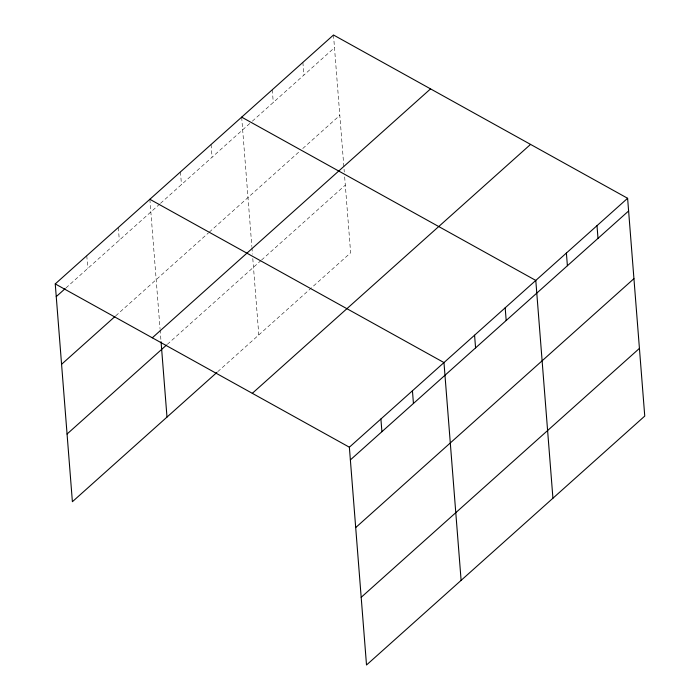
<?xml version="1.0" encoding="UTF-8"?>
<svg xmlns="http://www.w3.org/2000/svg" width="700" height="700" viewBox="0 0 700 700"><rect width="100%" height="100%" fill="white"/><g stroke="black" fill="none" stroke-linecap="round" stroke-linejoin="round"><path stroke-width="0.53" stroke-dasharray="3.5 2.62" d="M65.949 287.936L159.705 204.059M160.51 203.332L251.527 121.914M252.332 121.188L334.486 47.696M115.745 315.831L208.53 232.829M209.335 232.111L299.547 151.401M302.767 148.523L339.815 115.378M167.3 344.356L260.733 260.767M261.537 260.05L345.301 185.106M217.735 371.683L350.63 252.796L344.619 176.391M333.489 35L344.277 172.034M302.881 62.379L303.887 75.075M272.274 89.766L273.28 102.454M241.666 117.145L251.851 246.549M251.939 247.642L252.455 254.179M252.796 258.536L258.808 334.933M211.067 144.524L212.065 157.22M180.46 171.903L181.457 184.599M149.852 199.29L160.037 328.694M160.116 329.787L161.061 341.766M118.317 227.5L119.315 240.196M86.782 255.71L87.78 268.406"/><path stroke-width="1.05" d="M216.93 372.409L72.389 501.716L55.248 283.92L333.489 35L627.611 198.284L644.753 416.08L366.511 665L349.37 447.204L627.611 198.284M56.245 296.616L65.144 288.654M61.574 364.297L114.94 316.558M152.303 337.803L430.553 88.882M67.06 434.026L166.495 345.074M252.306 393.321L530.556 144.401M350.368 459.9L628.609 210.98M355.696 527.581L633.938 278.661M361.183 597.319L639.424 348.399M241.666 117.145L535.789 280.429L552.93 498.225M149.852 199.29L443.975 362.574L461.108 580.37M55.248 283.92L349.37 447.204M597.004 225.671L598.001 238.359M566.396 253.05L567.394 265.746M505.181 307.808L506.188 320.504M474.574 335.195L475.58 347.891M412.44 390.784L413.438 403.48M380.905 418.994L381.902 431.69M161.061 341.766L166.994 417.078"/></g></svg>
